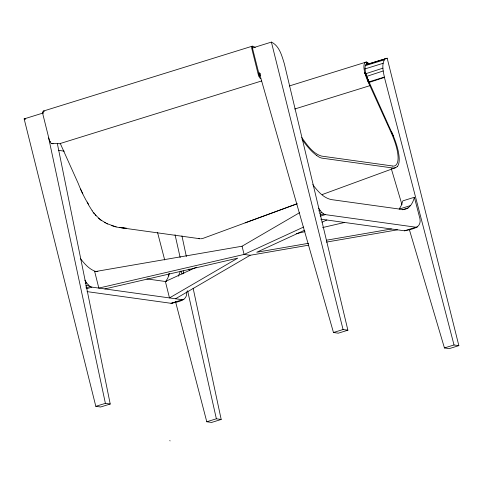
<?xml version="1.0" encoding="UTF-8"?>
<svg xmlns="http://www.w3.org/2000/svg" width="483" height="483" viewBox="0 0 483 483"><rect width="100%" height="100%" fill="white"/><g stroke="black" fill="none" stroke-linecap="round" stroke-linejoin="round"><path stroke-width="0.72" d="M186.48 291.853C188.098 300.408 178.619 301.634 172.431 303.107L171.012 303.3L87.043 291.617M385.011 58.854C381.178 64.287 383.327 71.647 384.492 77.654L454.026 344.971L458.85 345.647L387.185 58.214L365.969 64.716L366.947 64.215M260.844 78.669L260.579 78.578A4.281 1.491 72.7 0 1 258.212 74.334L252.138 49.972A4.281 1.491 72.7 0 1 251.897 47.074L252.41 46.145A4.281 1.491 72.7 0 1 252.657 46.181A22.121 6.973 62 0 1 255.266 47.539M169.418 273.354L167.824 278.003L165.735 281.595M180.467 271.108L178.281 276.228M410.683 205.523L399.181 209.091L401.27 205.498L402.864 200.85L414.366 197.275C412.995 203.156 408.902 210.346 401.868 209.411L331.199 199.576C323.121 197.758 317.506 190.924 312.767 184.603M172.431 303.107L173.198 302.43M320.766 219.155L404.458 230.796L405.877 230.602C412.905 228.731 421.623 228.006 419.95 218.739L414.366 197.275M368.209 64.106L368.595 63.792L368.3 63.273L366.839 62.066A4.281 1.491 72.7 0 0 366.591 62.029M50.015 141.736L50.425 141.447M303.65 227.028L244.102 254.432L98.822 288.085L94.722 271.663L242.055 246.215L299.581 212.689M175.546 298.76L250.158 255.272L308.649 245.171M104.877 288.931L237.708 258.157L169.485 297.92L165.391 281.492L166.345 281.058M165.391 281.492L196.466 267.196M304.362 230.331L256.733 252.247L308.54 243.299M322.058 222.186L326.822 219.994M245.135 222.832L297.142 203.754M322.197 194.564L395.354 167.746M297.003 203.814L202.83 238.433L200.88 238.795M366.609 76.399L383.194 70.971M365.553 73.778L382.941 68.145M252.229 46.193L43.482 111.03A4.281 1.491 72.7 0 0 43.035 114.918L49.109 139.279A4.281 1.491 72.7 0 0 51.476 143.523C54.06 144.012 56.583 142.672 59.246 143.813L261.726 80.927M43.392 112.913L24.15 118.89L95.815 406.324L100.639 406.994L110.221 404.017L57.326 143.457M251.987 48.125L271.398 42.099C279.44 45.831 281.891 55.913 284.324 63.72L347.887 330.203L338.299 333.179L333.475 332.509L259.208 72.492M258.876 74.708L260.307 74.261L258.9 74.684M289.311 85.968L365.963 62.144M366.669 64.161L366.386 63.007L366.669 64.161A20.534 7.142 72.7 0 1 367.581 64.028L368.595 63.792L367.37 62.349M368.728 63.943L382.928 59.536M384.347 59.095L387.185 58.214M364.846 68.966L383.116 63.291M368.692 81.947L384.347 77.087M368.855 82.515L384.432 77.425M294.708 109.019L369.881 85.672M85.225 283.388L86.662 282.941L88.474 285.085L90.23 286.497L91.855 287.119L182.508 299.732L183.926 299.532M318.671 210.884L320.108 210.437L321.92 212.58L323.676 213.993L325.3 214.615L415.954 227.227L417.372 227.028M85.6 285.978L88.474 285.085M319.764 213.251L321.92 212.58M85.92 287.838L90.23 286.497M320.084 215.11L323.676 213.993M86.825 288.683L91.855 287.119M320.265 216.173L325.3 214.615M402.387 209.779L408.135 207.992M171.012 303.3L182.508 299.732M404.458 230.796L415.954 227.227M95.815 406.324L105.397 403.347L110.221 404.017M333.475 332.509L343.063 329.533L347.887 330.203M175.504 301.513L206.778 421.762L216.366 418.785L221.19 419.461L193.134 288.218M409.27 229.31L444.445 347.947L454.026 344.971M221.19 419.461L211.602 422.432L206.778 421.762M458.85 345.647L449.268 348.617L444.445 347.947M259.039 76.006L260.482 75.565M365.148 65.712L384.178 59.898M296.23 233.669L305.014 231.635M322.578 227.565L344.542 222.476M94.722 271.663L97.904 271.531M326.303 240.232L391.435 228.984M326.417 242.104L397.491 229.83M25.581 118.794L24.15 118.89L25.599 119.09M126.262 228.115L119.53 227.547A59.445 51.935 78.3 0 1 116.168 226.932L106.417 223.454M392.268 165.941L321.6 156.106C312.555 153.473 307.043 144.719 301.724 137.552M58.304 150.322L64.251 151.149M119.53 227.547L200.113 238.765A59.946 18.028 88.2 0 1 198.579 238.457M250.158 255.272L244.102 254.432L242.055 246.215M146.85 278.914L166.188 281.607M51.476 143.523L53.106 143.801M111.748 225.664L116.168 226.907M96.31 271.651C89.597 269.707 84.724 264.062 80.552 258.743M95.205 214.754L100.392 219.717L107.468 223.955M104.352 222.349L105.379 222.917M98.55 218.201L101.352 220.423M42.745 112.448L43.319 112.937M169.781 440.538L170.101 440.901M95.996 215.672L93.726 212.792L94.451 213.794M318.677 208.215L320.108 210.437M84.875 280.164L86.662 282.941M80.534 189.034L82.756 193.846A46.754 14.581 61.1 0 0 88.606 204.75L87.357 202.033M397.207 166.683A41.164 12.975 62 0 0 393.573 136.532L364.713 72.323A22.109 6.967 62 0 1 366.579 62.011M60.182 143.276L78.288 183.57A46.917 14.629 61.1 0 0 82.756 193.846M368.463 80.866L364.913 73.084A23.262 7.33 62 0 0 367.563 80.522L368.71 83.094M367.992 79.755L364.713 72.323L368.306 80.492L367.992 79.755A20.226 6.376 62 0 1 366.808 63.979M367.557 80.522L390.795 131.793A38.942 12.274 62 0 1 392.329 166.086M391.254 168.543L401.977 204.714M259.643 76.519L252.422 47.992A20.618 7.173 72.7 0 1 252.893 48.052M181.294 271.211L182.037 274.072M157.494 232.275L164.697 259.969M168.295 273.819L168.869 276.004M271.398 42.099L343.063 329.533M175.039 234.708L180.159 257.536M183.135 270.788L183.8 273.734M187.597 290.669L216.366 418.785M181.94 235.867L186.353 256.515M189.034 269.049L189.348 270.522M48.656 137.921L105.397 403.347M391.574 131.847A41.828 13.18 62 0 1 393.597 136.544M397.171 166.623A40.85 14.206 72.7 0 1 392.776 167.993L322.113 158.158A40.874 14.212 72.7 0 1 316.697 155.423M367.581 64.022A20.721 7.209 72.7 0 1 367.738 64.034M251.897 47.074A4.275 1.346 62 0 1 252.078 46.314M316.715 155.484A41.17 12.975 62 0 1 302.044 139.297M124.016 227.94A62.132 54.428 80.2 0 1 119.543 227.421M93.642 213.003A46.404 18.185 62.7 0 1 92.132 210.763M92.187 210.697A46.489 14.768 61.2 0 1 88.522 204.834M260.144 73.585L258.719 74.026L260.132 73.579M43.742 111.066L44.11 111.199L43.742 111.066"/></g></svg>
